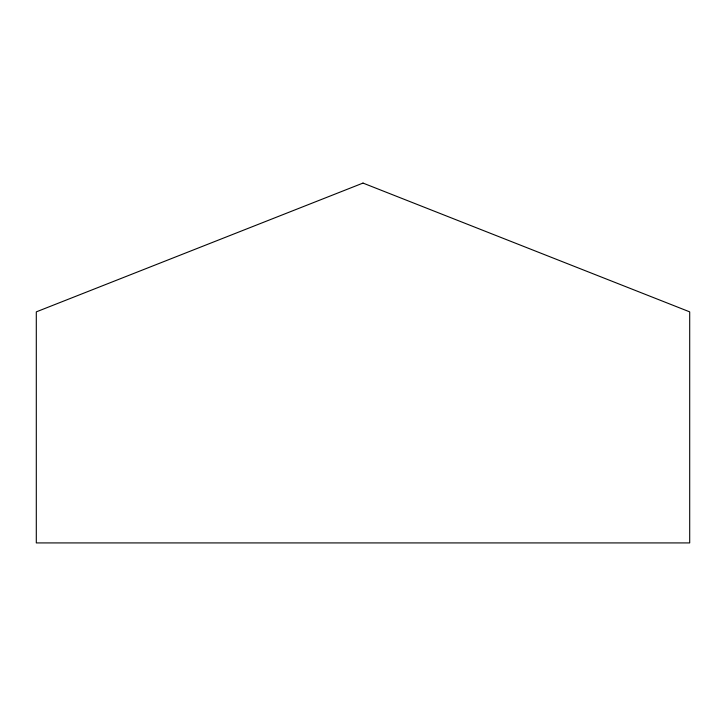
<?xml version="1.0" encoding="UTF-8"?>
<svg xmlns="http://www.w3.org/2000/svg" width="726" height="726" viewBox="0 0 726 726"><rect width="100%" height="100%" fill="white"/><g stroke="black" fill="none" stroke-linecap="round" stroke-linejoin="round"><path stroke-width="1.09" d="M363 183.079L36.3 311.862L36.3 542.921L689.7 542.921L689.7 311.862L363 183.079"/></g></svg>
